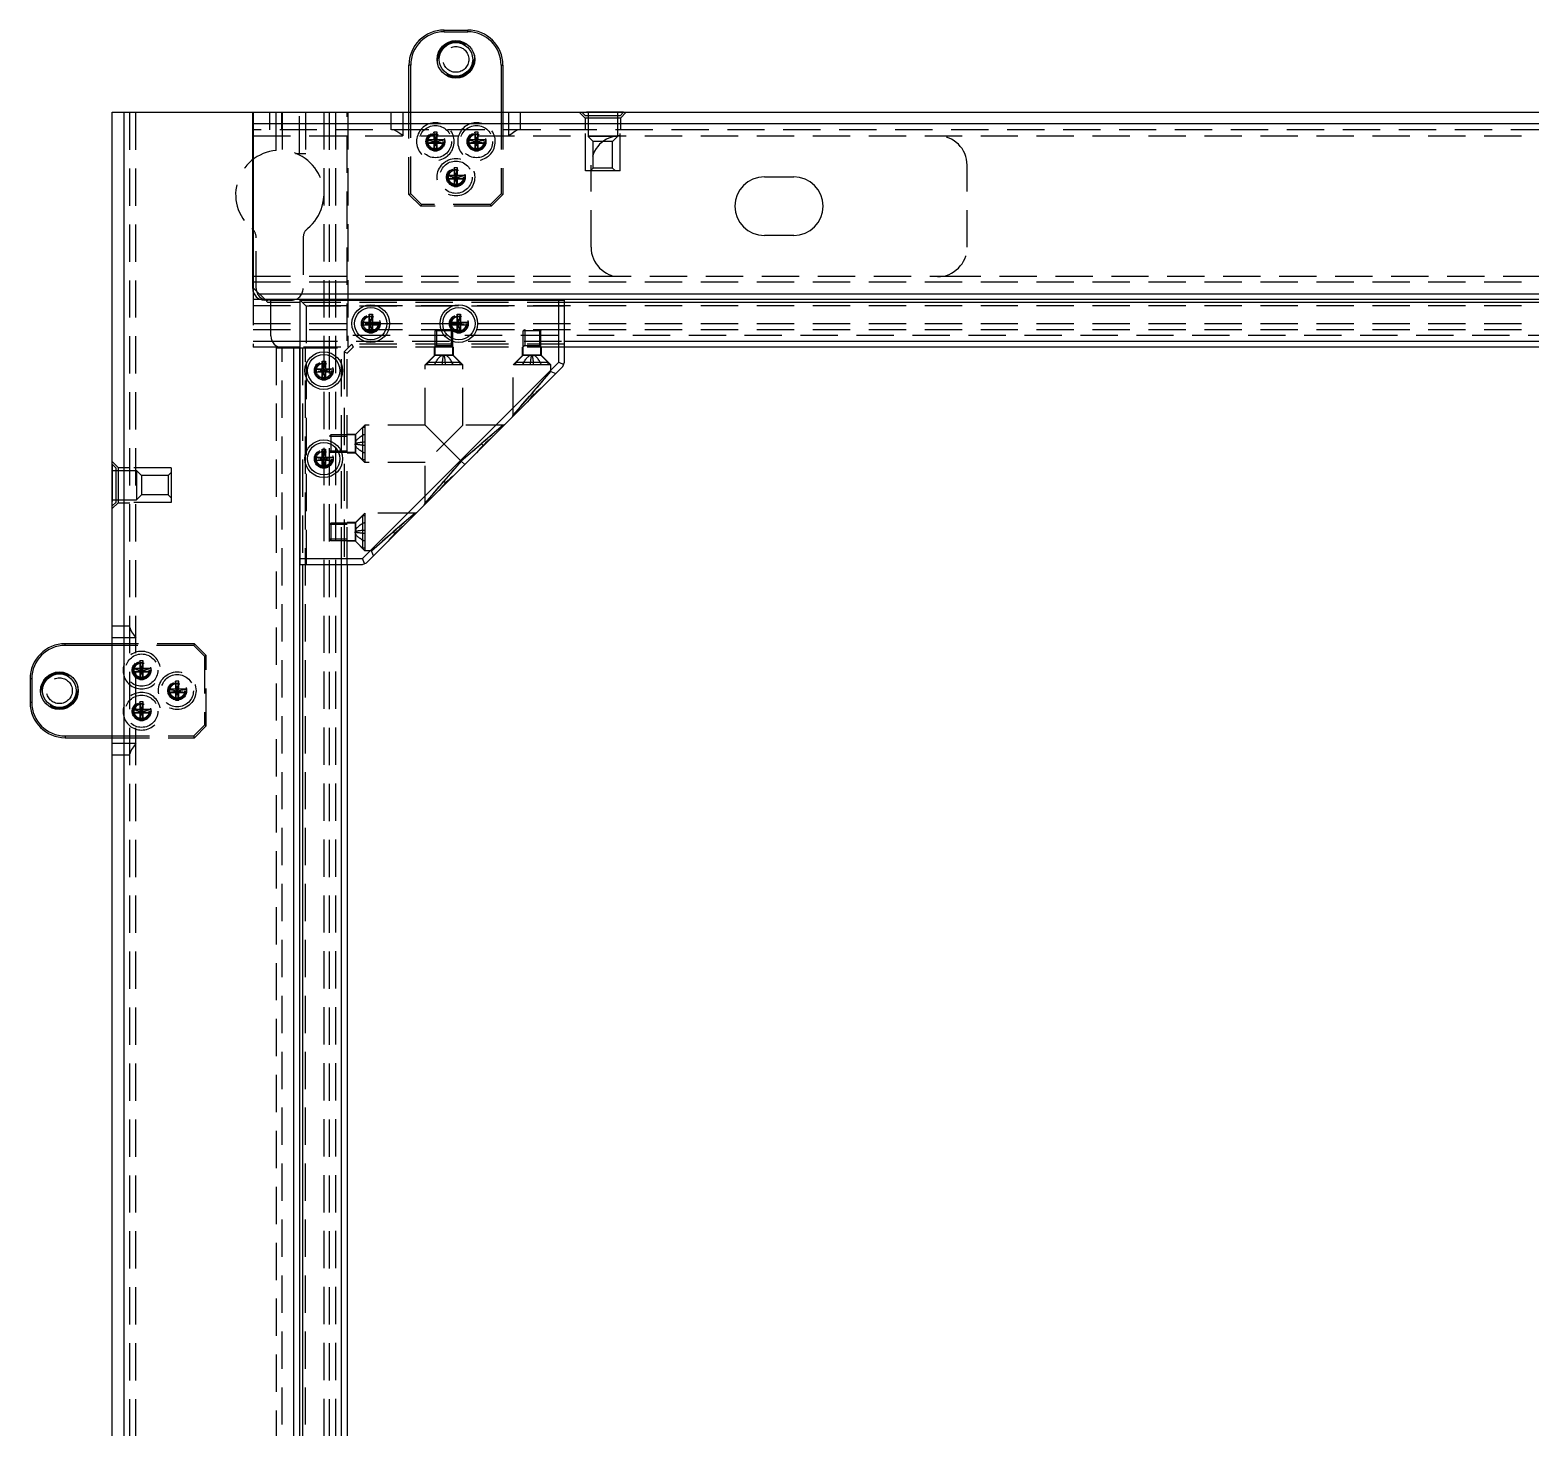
# Model space of a CAD drawing. Header units: millimetres. Extents: x -3132 to 28633, y 682 to 5849.
# Drawn here: x 19623.6 to 19879.1, y 2464.1 to 2702.2 of the extents above; entities that cross this region are included whole.
import ezdxf

# ---------------------------------------------------------------- set-up
doc = ezdxf.new("R2010")
doc.units = ezdxf.units.MM
doc.linetypes.add('HIDDEN', pattern=[9.525, 6.35, -3.175])
doc.layers.add('02___PRT_ALL_AXES', color=7, linetype='Continuous')
doc.layers.add('DEFAULT_2', color=8, linetype='HIDDEN')

msp = doc.modelspace()

# ---------------------------------------------------------------- linework, layer by layer
at = {"color": 7, "linetype": 'Continuous'}
for p, q in [((19694.094, 2701.894), (19694.094, 2702.194)), ((19694.094, 2702.194), (19698.094, 2702.194)), ((19694.094, 2701.894), (19698.094, 2701.894)), ((19698.094, 2701.894), (19698.094, 2702.194)), ((19688.094, 2688.194), (19688.094, 2696.194)), ((19688.394, 2696.194), (19688.094, 2696.194)), ((19688.394, 2688.194), (19688.394, 2696.194)), ((19703.794, 2696.194), (19703.794, 2688.194)), ((19703.794, 2696.194), (19704.094, 2696.194)), ((19704.094, 2696.194), (19704.094, 2688.194)), ((19637.594, 1691.194), (19637.594, 2688.194)), ((19637.594, 2688.194), (19661.494, 2688.194)), ((19639.594, 1691.194), (19639.594, 2688.194)), ((19661.494, 2658.194), (19661.494, 2688.194)), ((19661.594, 2688.194), (19661.594, 2658.294)), ((19661.594, 2688.194), (20110.594, 2688.194)), ((20110.594, 2686.194), (19661.594, 2686.194)), ((19748.594, 2677.194), (19753.594, 2677.194)), ((19753.594, 2667.194), (19748.594, 2667.194)), ((19663.594, 2656.294), (19661.594, 2658.294)), ((19662.594, 2657.294), (20109.594, 2657.294)), ((19664.594, 2656.194), (19663.494, 2656.194)), ((20108.594, 2656.294), (19663.594, 2656.294)), ((19664.594, 2650.094), (19664.594, 2656.194)), ((19669.594, 2655.794), (19664.594, 2655.794)), ((19669.594, 2611.194), (19669.594, 2656.194)), ((19669.594, 2656.194), (19714.594, 2656.194)), ((19713.594, 2645.609), (19713.594, 2656.194)), ((19714.594, 2645.609), (19714.594, 2656.194)), ((20057.594, 2655.794), (19714.594, 2655.794)), ((19679.994, 2651.914), (19679.994, 2652.474)), ((19679.994, 2652.474), (19683.194, 2651.914)), ((19679.994, 2652.474), (19681.314, 2652.474)), ((19679.994, 2651.914), (19683.194, 2652.474)), ((19681.314, 2650.594), (19681.874, 2653.794)), ((19681.314, 2652.474), (19681.314, 2653.794)), ((19681.874, 2650.594), (19681.314, 2653.794)), ((19681.314, 2653.794), (19681.874, 2653.794)), ((19681.314, 2651.914), (19681.874, 2652.474)), ((19681.314, 2652.474), (19681.874, 2651.914)), ((19681.874, 2653.794), (19681.874, 2652.474)), ((19681.874, 2652.474), (19683.194, 2652.474)), ((19683.194, 2652.474), (19683.194, 2651.914)), ((19694.994, 2651.914), (19694.994, 2652.474)), ((19694.994, 2652.474), (19698.194, 2651.914)), ((19694.994, 2652.474), (19696.314, 2652.474)), ((19694.994, 2651.914), (19698.194, 2652.474)), ((19696.314, 2650.594), (19696.874, 2653.794)), ((19696.314, 2652.474), (19696.314, 2653.794)), ((19696.874, 2650.594), (19696.314, 2653.794)), ((19696.314, 2653.794), (19696.874, 2653.794)), ((19696.314, 2651.914), (19696.874, 2652.474)), ((19696.314, 2652.474), (19696.874, 2651.914)), ((19696.874, 2653.794), (19696.874, 2652.474)), ((19696.874, 2652.474), (19698.194, 2652.474)), ((19698.194, 2652.474), (19698.194, 2651.914)), ((19681.314, 2651.914), (19679.994, 2651.914)), ((19681.314, 2650.594), (19681.314, 2651.914)), ((19681.874, 2650.594), (19681.314, 2650.594)), ((19681.874, 2651.914), (19681.874, 2650.594)), ((19683.194, 2651.914), (19681.874, 2651.914)), ((19696.314, 2651.914), (19694.994, 2651.914)), ((19696.314, 2650.594), (19696.314, 2651.914)), ((19696.874, 2650.594), (19696.314, 2650.594)), ((19696.874, 2651.914), (19696.874, 2650.594)), ((19698.194, 2651.914), (19696.874, 2651.914)), ((19664.836, 2649.194), (19669.594, 2649.194)), ((19669.594, 2648.194), (19666.594, 2648.194)), ((19666.594, 2648.094), (19669.594, 2648.094)), ((19668.494, 1731.294), (19668.494, 2648.094)), ((19669.494, 2648.094), (19669.494, 1731.294)), ((19714.594, 2649.194), (20057.594, 2649.194)), ((20057.594, 2648.194), (19714.594, 2648.194)), ((19671.994, 2643.914), (19671.994, 2644.474)), ((19671.994, 2644.474), (19675.194, 2643.914)), ((19671.994, 2644.474), (19673.314, 2644.474)), ((19671.994, 2643.914), (19675.194, 2644.474)), ((19673.314, 2642.594), (19673.874, 2645.794)), ((19673.314, 2644.474), (19673.314, 2645.794)), ((19673.874, 2642.594), (19673.314, 2645.794)), ((19673.314, 2645.794), (19673.874, 2645.794)), ((19673.314, 2643.914), (19673.874, 2644.474)), ((19673.314, 2644.474), (19673.874, 2643.914)), ((19673.874, 2645.794), (19673.874, 2644.474)), ((19673.874, 2644.474), (19675.194, 2644.474)), ((19675.194, 2644.474), (19675.194, 2643.914)), ((19713.594, 2645.609), (19680.18, 2612.194)), ((19714.301, 2644.901), (19680.887, 2611.487)), ((19713.594, 2645.609), (19714.447, 2645.255)), ((19714.301, 2644.901), (19714.594, 2645.609)), ((19673.314, 2643.914), (19671.994, 2643.914)), ((19673.314, 2642.594), (19673.314, 2643.914)), ((19673.874, 2642.594), (19673.314, 2642.594)), ((19673.874, 2643.914), (19673.874, 2642.594)), ((19675.194, 2643.914), (19673.874, 2643.914)), ((19671.994, 2628.914), (19671.994, 2629.474)), ((19671.994, 2629.474), (19675.194, 2628.914)), ((19671.994, 2629.474), (19673.314, 2629.474)), ((19671.994, 2628.914), (19675.194, 2629.474)), ((19673.314, 2627.594), (19673.874, 2630.794)), ((19673.314, 2629.474), (19673.314, 2630.794)), ((19673.874, 2627.594), (19673.314, 2630.794)), ((19673.314, 2630.794), (19673.874, 2630.794)), ((19673.314, 2628.914), (19673.874, 2629.474)), ((19673.314, 2629.474), (19673.874, 2628.914)), ((19673.874, 2630.794), (19673.874, 2629.474)), ((19673.874, 2629.474), (19675.194, 2629.474)), ((19675.194, 2629.474), (19675.194, 2628.914)), ((19673.314, 2628.914), (19671.994, 2628.914)), ((19673.314, 2627.594), (19673.314, 2628.914)), ((19673.874, 2627.594), (19673.314, 2627.594)), ((19673.874, 2628.914), (19673.874, 2627.594)), ((19675.194, 2628.914), (19673.874, 2628.914)), ((19669.594, 2612.194), (19680.18, 2612.194)), ((19680.533, 2611.341), (19680.18, 2612.194)), ((19680.18, 2611.194), (19680.887, 2611.487)), ((19669.594, 2611.194), (19680.18, 2611.194)), ((19669.994, 2611.194), (19669.994, 1768.194)), ((19676.594, 1768.194), (19676.594, 2611.194)), ((19677.594, 2611.194), (19677.594, 1768.194)), ((19629.594, 2597.394), (19629.594, 2597.694)), ((19637.594, 2597.694), (19629.594, 2597.694)), ((19637.594, 2597.394), (19629.594, 2597.394)), ((19623.594, 2591.694), (19623.594, 2587.694)), ((19623.894, 2591.694), (19623.594, 2591.694)), ((19623.894, 2591.694), (19623.894, 2587.694)), ((19623.894, 2587.694), (19623.594, 2587.694)), ((19629.594, 2581.994), (19629.594, 2581.694)), ((19629.594, 2581.994), (19637.594, 2581.994)), ((19629.594, 2581.694), (19637.594, 2581.694))]:
    msp.add_line(p, q, dxfattribs=at)
for centre, radius in [((19696.094, 2697.194), 3.2), ((19696.094, 2697.194), 2.85), ((19681.594, 2652.194), 3.2), ((19681.594, 2652.194), 2.75), ((19696.594, 2652.194), 3.2), ((19696.594, 2652.194), 2.75), ((19673.594, 2644.194), 3.2), ((19673.594, 2644.194), 2.75), ((19673.594, 2629.194), 3.2), ((19673.594, 2629.194), 2.75), ((19628.594, 2589.694), 3.2), ((19628.594, 2589.694), 2.85)]:
    msp.add_circle(centre, radius, dxfattribs=at)
for centre, radius, start, end in [((19694.094, 2696.194), 6, 90, 180), ((19694.094, 2696.194), 5.7, 90, 180), ((19698.094, 2696.194), 6, 0, 90), ((19698.094, 2696.194), 5.7, 0, 90), ((19748.594, 2672.194), 5, 90, 270), ((19753.594, 2672.194), 5, 270, 90), ((19663.494, 2658.194), 2, 180, 270), ((19666.594, 2650.094), 2, 180, 270), ((19629.594, 2591.694), 6, 90, 180), ((19629.594, 2591.694), 5.7, 90, 180), ((19629.594, 2587.694), 6, 180, 270), ((19629.594, 2587.694), 5.7, 180, 270)]:
    msp.add_arc(centre, radius, start, end, dxfattribs=at)
at = {"layer": '02___PRT_ALL_AXES', "color": 8, "linetype": 'HIDDEN'}
for p, q in [((19718.144, 2687.594), (19717.544, 2688.194)), ((19724.644, 2688.194), (19717.544, 2688.194)), ((19724.044, 2687.594), (19724.644, 2688.194)), ((19718.144, 2678.194), (19718.144, 2687.594)), ((19724.044, 2687.594), (19718.144, 2687.594)), ((19724.044, 2678.194), (19724.044, 2687.594)), ((19724.044, 2678.194), (19718.144, 2678.194)), ((19637.594, 2628.244), (19637.594, 2621.144)), ((19638.194, 2627.644), (19637.594, 2628.244)), ((19638.194, 2627.644), (19638.194, 2621.744)), ((19647.594, 2627.644), (19638.194, 2627.644)), ((19647.594, 2627.644), (19647.594, 2621.744)), ((19638.194, 2621.744), (19637.594, 2621.144)), ((19647.594, 2621.744), (19638.194, 2621.744))]:
    msp.add_line(p, q, dxfattribs=at)
at = {"layer": 'DEFAULT_2', "color": 8, "linetype": 'HIDDEN'}
for p, q in [((19640.594, 1691.194), (19640.594, 2688.194)), ((19641.594, 1691.194), (19641.594, 2688.194)), ((19661.494, 2688.194), (19661.594, 2688.194)), ((19664.394, 2685.194), (19664.394, 2688.194)), ((19665.494, 2681.67), (19665.494, 2688.194)), ((19666.394, 2688.194), (19666.394, 2685.194)), ((19666.494, 2688.194), (19666.494, 2681.684)), ((19669.494, 2681.194), (19669.494, 2688.194)), ((19670.494, 2688.194), (19670.494, 2681.194)), ((19673.594, 2688.194), (19673.594, 1691.194)), ((19674.594, 1691.194), (19674.594, 2688.194)), ((19675.594, 2688.194), (19675.594, 1691.194)), ((19677.594, 2611.194), (19677.594, 2688.194)), ((19677.694, 2688.194), (19677.694, 2648.194)), ((19685.094, 2685.194), (19685.094, 2688.194)), ((19687.094, 2684.194), (19687.094, 2688.194)), ((19688.094, 2674.194), (19688.094, 2688.194)), ((19688.394, 2674.319), (19688.394, 2688.194)), ((19703.794, 2688.194), (19703.794, 2674.319)), ((19704.094, 2688.194), (19704.094, 2674.194)), ((19705.094, 2684.194), (19705.094, 2688.194)), ((19707.094, 2685.194), (19707.094, 2688.194)), ((19717.094, 2688.194), (19718.094, 2687.194)), ((19718.594, 2688.194), (19718.594, 2684.044)), ((19723.594, 2688.194), (19723.594, 2684.044)), ((19725.094, 2688.194), (19724.094, 2687.194)), ((19718.094, 2687.194), (19718.094, 2685.194)), ((19724.094, 2687.194), (19718.094, 2687.194)), ((19724.094, 2687.194), (19724.094, 2685.194)), ((20110.594, 2685.194), (19661.594, 2685.194)), ((19661.594, 2684.194), (20110.594, 2684.194)), ((19690.994, 2683.474), (19690.994, 2682.914)), ((19690.994, 2683.474), (19694.194, 2682.914)), ((19692.314, 2683.474), (19690.994, 2683.474)), ((19690.994, 2682.914), (19694.194, 2683.474)), ((19690.994, 2682.914), (19692.314, 2682.914)), ((19692.314, 2681.594), (19692.874, 2684.794)), ((19692.314, 2684.794), (19692.314, 2683.474)), ((19692.874, 2681.594), (19692.314, 2684.794)), ((19692.874, 2684.794), (19692.314, 2684.794)), ((19692.314, 2682.914), (19692.874, 2683.474)), ((19692.314, 2683.474), (19692.874, 2682.914)), ((19692.314, 2682.914), (19692.314, 2681.594)), ((19692.874, 2683.474), (19692.874, 2684.794)), ((19694.194, 2683.474), (19692.874, 2683.474)), ((19692.874, 2681.594), (19692.874, 2682.914)), ((19692.874, 2682.914), (19694.194, 2682.914)), ((19694.194, 2682.914), (19694.194, 2683.474)), ((19697.994, 2683.474), (19697.994, 2682.914)), ((19697.994, 2683.474), (19701.194, 2682.914)), ((19699.314, 2683.474), (19697.994, 2683.474)), ((19697.994, 2682.914), (19701.194, 2683.474)), ((19697.994, 2682.914), (19699.314, 2682.914)), ((19699.314, 2681.594), (19699.874, 2684.794)), ((19699.314, 2684.794), (19699.314, 2683.474)), ((19699.874, 2681.594), (19699.314, 2684.794)), ((19699.874, 2684.794), (19699.314, 2684.794)), ((19699.314, 2682.914), (19699.874, 2683.474)), ((19699.314, 2683.474), (19699.874, 2682.914)), ((19699.314, 2682.914), (19699.314, 2681.594)), ((19699.874, 2683.474), (19699.874, 2684.794)), ((19701.194, 2683.474), (19699.874, 2683.474)), ((19699.874, 2681.594), (19699.874, 2682.914)), ((19699.874, 2682.914), (19701.194, 2682.914)), ((19701.194, 2682.914), (19701.194, 2683.474)), ((19719.444, 2683.194), (19718.594, 2684.044)), ((19723.594, 2684.044), (19718.594, 2684.044)), ((19719.444, 2678.694), (19719.444, 2683.194)), ((19722.744, 2683.194), (19719.444, 2683.194)), ((19722.744, 2683.194), (19723.594, 2684.044)), ((19722.744, 2678.694), (19722.744, 2683.194)), ((19668.786, 2681.194), (19670.532, 2681.194)), ((19692.314, 2681.594), (19692.874, 2681.594)), ((19699.314, 2681.594), (19699.874, 2681.594)), ((19695.814, 2675.532), (19696.374, 2678.732)), ((19695.814, 2678.732), (19695.814, 2677.412)), ((19696.374, 2675.532), (19695.814, 2678.732)), ((19696.374, 2678.732), (19695.814, 2678.732)), ((19696.374, 2677.412), (19696.374, 2678.732)), ((19718.944, 2678.194), (19719.444, 2678.694)), ((19723.244, 2678.194), (19718.944, 2678.194)), ((19719.094, 2665.194), (19719.094, 2679.194)), ((19722.744, 2678.694), (19719.444, 2678.694)), ((19723.244, 2678.194), (19722.744, 2678.694)), ((19783.094, 2665.194), (19783.094, 2679.194)), ((19694.494, 2677.412), (19694.494, 2676.852)), ((19694.494, 2677.412), (19697.694, 2676.852)), ((19695.814, 2677.412), (19694.494, 2677.412)), ((19694.494, 2676.852), (19697.694, 2677.412)), ((19694.494, 2676.852), (19695.814, 2676.852)), ((19695.814, 2676.852), (19696.374, 2677.412)), ((19695.814, 2677.412), (19696.374, 2676.852)), ((19695.814, 2676.852), (19695.814, 2675.532)), ((19695.814, 2675.532), (19696.374, 2675.532)), ((19697.694, 2677.412), (19696.374, 2677.412)), ((19696.374, 2675.532), (19696.374, 2676.852)), ((19696.374, 2676.852), (19697.694, 2676.852)), ((19697.694, 2676.852), (19697.694, 2677.412)), ((19688.094, 2674.194), (19688.394, 2674.319)), ((19690.094, 2672.194), (19688.094, 2674.194)), ((19690.218, 2672.494), (19688.394, 2674.319)), ((19703.794, 2674.319), (19701.97, 2672.494)), ((19704.094, 2674.194), (19702.094, 2672.194)), ((19704.094, 2674.194), (19703.794, 2674.319)), ((19690.094, 2672.194), (19690.218, 2672.494)), ((19702.094, 2672.194), (19690.094, 2672.194)), ((19701.97, 2672.494), (19690.218, 2672.494)), ((19702.094, 2672.194), (19701.97, 2672.494)), ((19662.094, 2658.194), (19662.094, 2666.829)), ((19670.094, 2666.829), (19670.094, 2658.194)), ((19661.594, 2660.294), (19723.099, 2660.294)), ((19719.094, 2660.194), (19719.094, 2660.294)), ((19783.094, 2660.194), (19719.094, 2660.194)), ((19779.089, 2660.294), (19993.099, 2660.294)), ((19783.094, 2660.294), (19783.094, 2660.194)), ((19661.594, 2659.294), (20110.594, 2659.294)), ((19661.594, 2658.294), (19661.594, 2648.194)), ((19663.594, 2656.294), (19661.594, 2656.294)), ((19661.594, 2655.294), (20110.594, 2655.294)), ((19664.094, 2655.794), (19663.594, 2656.294)), ((19664.594, 2655.794), (19664.094, 2655.794)), ((19664.594, 2656.194), (19668.094, 2656.194)), ((19670.594, 2655.194), (19669.594, 2656.194)), ((19714.594, 2655.794), (19669.594, 2655.794)), ((19670.594, 2655.194), (19670.594, 2611.194)), ((19714.594, 2655.194), (19670.594, 2655.194)), ((19661.594, 2652.194), (20110.594, 2652.194)), ((19661.594, 2651.194), (20110.594, 2651.194)), ((20094.494, 2650.194), (19677.694, 2650.194)), ((19692.754, 2651.194), (19692.554, 2650.994)), ((19692.554, 2646.844), (19692.554, 2650.994)), ((19695.554, 2650.994), (19692.554, 2650.994)), ((19692.804, 2651.194), (19692.804, 2648.494)), ((19695.304, 2651.194), (19695.304, 2648.494)), ((19695.354, 2651.194), (19695.554, 2650.994)), ((19695.554, 2646.844), (19695.554, 2650.994)), ((19707.754, 2651.194), (19707.554, 2650.994)), ((19707.554, 2646.844), (19707.554, 2650.994)), ((19710.554, 2650.994), (19707.554, 2650.994)), ((19707.804, 2651.194), (19707.804, 2648.494)), ((19710.304, 2651.194), (19710.304, 2648.494)), ((19710.354, 2651.194), (19710.554, 2650.994)), ((19710.554, 2646.844), (19710.554, 2650.994)), ((19661.594, 2649.194), (19664.836, 2649.194)), ((19666.594, 2648.194), (19661.594, 2648.194)), ((19665.455, 2648.094), (19666.594, 2648.094)), ((19665.494, 2648.094), (19665.494, 1731.294)), ((19666.494, 1731.294), (19666.494, 2648.094)), ((19669.594, 2649.194), (19714.594, 2649.194)), ((19714.594, 2648.194), (19669.594, 2648.194)), ((19669.594, 2648.094), (19677.594, 2648.094)), ((19669.994, 2648.094), (19669.994, 2611.194)), ((19670.494, 1731.294), (19670.494, 2648.094)), ((19676.594, 2611.194), (19676.594, 2648.094)), ((19677.094, 2647.401), (19678.387, 2648.694)), ((19677.094, 2647.401), (19677.094, 2611.194)), ((19677.094, 2647.401), (19677.594, 2647.194)), ((19677.594, 2647.194), (19678.594, 2648.194)), ((19678.387, 2648.694), (19678.594, 2648.194)), ((19714.594, 2648.694), (19678.387, 2648.694)), ((19692.454, 2646.794), (19692.454, 2648.194)), ((19692.804, 2648.494), (19692.504, 2648.194)), ((19692.804, 2648.494), (19695.304, 2648.494)), ((19695.304, 2648.494), (19695.604, 2648.194)), ((19695.654, 2646.794), (19695.654, 2648.194)), ((19707.454, 2646.794), (19707.454, 2648.194)), ((19707.804, 2648.494), (19707.504, 2648.194)), ((19707.804, 2648.494), (19710.304, 2648.494)), ((19710.304, 2648.494), (19710.604, 2648.194)), ((19710.654, 2646.794), (19710.654, 2648.194)), ((19692.454, 2646.794), (19690.854, 2645.194)), ((19690.854, 2634.934), (19690.854, 2645.194)), ((19697.254, 2645.194), (19690.854, 2645.194)), ((19691.304, 2645.594), (19692.554, 2646.844)), ((19691.304, 2645.194), (19691.304, 2645.594)), ((19696.804, 2645.594), (19691.304, 2645.594)), ((19695.654, 2646.794), (19692.454, 2646.794)), ((19695.554, 2646.844), (19692.554, 2646.844)), ((19693.774, 2645.194), (19693.789, 2645.371)), ((19693.789, 2645.365), (19693.805, 2645.538)), ((19693.804, 2645.527), (19693.82, 2645.696)), ((19693.819, 2645.679), (19693.836, 2645.846)), ((19693.834, 2645.823), (19693.852, 2645.986)), ((19693.848, 2645.953), (19693.868, 2646.118)), ((19693.862, 2646.067), (19693.874, 2646.167)), ((19693.868, 2646.118), (19693.886, 2646.254)), ((19693.884, 2646.24), (19693.901, 2646.353)), ((19693.898, 2646.331), (19693.908, 2646.399)), ((19694.24, 2646.118), (19694.221, 2646.254)), ((19694.246, 2646.067), (19694.233, 2646.167)), ((19694.26, 2645.953), (19694.24, 2646.118)), ((19694.274, 2645.823), (19694.256, 2645.986)), ((19694.289, 2645.679), (19694.272, 2645.846)), ((19694.304, 2645.527), (19694.287, 2645.696)), ((19694.334, 2645.194), (19694.319, 2645.371)), ((19696.804, 2645.594), (19695.554, 2646.844)), ((19695.654, 2646.794), (19697.254, 2645.194)), ((19696.804, 2645.194), (19696.804, 2645.594)), ((19697.254, 2634.934), (19697.254, 2645.194)), ((19707.454, 2646.794), (19705.854, 2645.194)), ((19705.854, 2636.661), (19705.854, 2645.194)), ((19712.254, 2645.194), (19705.854, 2645.194)), ((19706.304, 2645.594), (19707.554, 2646.844)), ((19706.304, 2645.194), (19706.304, 2645.594)), ((19711.804, 2645.594), (19706.304, 2645.594)), ((19710.654, 2646.794), (19707.454, 2646.794)), ((19710.554, 2646.844), (19707.554, 2646.844)), ((19708.774, 2645.194), (19708.789, 2645.371)), ((19708.789, 2645.365), (19708.805, 2645.538)), ((19708.804, 2645.527), (19708.82, 2645.696)), ((19708.819, 2645.679), (19708.836, 2645.846)), ((19708.834, 2645.823), (19708.852, 2645.986)), ((19708.848, 2645.953), (19708.868, 2646.118)), ((19708.862, 2646.067), (19708.874, 2646.167)), ((19708.868, 2646.118), (19708.886, 2646.254)), ((19708.884, 2646.24), (19708.901, 2646.353)), ((19708.898, 2646.331), (19708.908, 2646.399)), ((19709.21, 2646.331), (19709.199, 2646.399)), ((19709.26, 2645.953), (19709.24, 2646.118)), ((19709.274, 2645.823), (19709.256, 2645.986)), ((19709.289, 2645.679), (19709.272, 2645.846)), ((19709.304, 2645.527), (19709.287, 2645.696)), ((19709.334, 2645.194), (19709.319, 2645.371)), ((19711.804, 2645.594), (19710.554, 2646.844)), ((19710.654, 2646.794), (19712.254, 2645.194)), ((19711.804, 2645.194), (19711.804, 2645.594)), ((19712.254, 2644.061), (19712.254, 2645.194)), ((19709.054, 2640.361), (19712.254, 2644.061)), ((19711.846, 2643.59), (19711.682, 2643.4)), ((19712.254, 2644.061), (19713.107, 2643.708)), ((19709.054, 2640.361), (19705.854, 2636.661)), ((19709.054, 2640.361), (19709.407, 2640.008)), ((19680.194, 2634.484), (19678.944, 2633.234)), ((19678.994, 2633.334), (19680.594, 2634.934)), ((19680.194, 2634.484), (19680.194, 2628.984)), ((19680.594, 2634.484), (19680.194, 2634.484)), ((19680.594, 2634.934), (19680.594, 2628.534)), ((19690.854, 2634.934), (19680.594, 2634.934)), ((19697.254, 2634.934), (19690.854, 2628.534)), ((19694.054, 2631.734), (19690.854, 2634.934)), ((19704.127, 2634.934), (19697.254, 2634.934)), ((19704.127, 2634.934), (19700.412, 2631.722)), ((19704.127, 2634.934), (19704.48, 2635.081)), ((19705.707, 2636.308), (19705.854, 2636.661)), ((19674.594, 2633.034), (19674.794, 2633.234)), ((19677.594, 2632.984), (19674.594, 2632.984)), ((19674.794, 2633.234), (19674.794, 2630.234)), ((19678.944, 2633.234), (19674.794, 2633.234)), ((19678.994, 2633.334), (19677.594, 2633.334)), ((19678.944, 2633.234), (19678.944, 2630.234)), ((19678.994, 2633.334), (19678.994, 2630.134)), ((19679.457, 2631.89), (19679.389, 2631.88)), ((19679.835, 2631.94), (19679.671, 2631.92)), ((19679.966, 2631.955), (19679.802, 2631.936)), ((19680.109, 2631.97), (19679.942, 2631.952)), ((19680.261, 2631.984), (19680.092, 2631.968)), ((19680.594, 2632.014), (19680.418, 2631.999)), ((19694.054, 2631.734), (19697.009, 2628.779)), ((19700.427, 2631.734), (19697.009, 2628.779)), ((19699.554, 2630.98), (19700.412, 2631.722)), ((19700.427, 2631.734), (19700.78, 2631.381)), ((19701.858, 2632.973), (19702.273, 2633.331)), ((19677.594, 2630.484), (19674.594, 2630.484)), ((19674.594, 2630.434), (19674.794, 2630.234)), ((19678.944, 2630.234), (19674.794, 2630.234)), ((19678.994, 2630.134), (19677.594, 2630.134)), ((19680.194, 2628.984), (19678.944, 2630.234)), ((19678.994, 2630.134), (19680.594, 2628.534)), ((19679.457, 2631.578), (19679.389, 2631.589)), ((19679.548, 2631.565), (19679.435, 2631.582)), ((19679.671, 2631.549), (19679.534, 2631.567)), ((19679.721, 2631.542), (19679.622, 2631.555)), ((19679.835, 2631.529), (19679.671, 2631.549)), ((19679.966, 2631.514), (19679.802, 2631.532)), ((19680.109, 2631.499), (19679.942, 2631.516)), ((19680.261, 2631.484), (19680.092, 2631.501)), ((19680.423, 2631.469), (19680.25, 2631.485)), ((19680.594, 2631.454), (19680.418, 2631.47)), ((19698.434, 2630.011), (19699.041, 2630.536)), ((19699.041, 2630.536), (19699.375, 2630.825)), ((19637.594, 2628.694), (19638.594, 2627.694)), ((19637.594, 2627.194), (19641.744, 2627.194)), ((19638.594, 2627.694), (19638.594, 2621.694)), ((19638.594, 2627.694), (19640.594, 2627.694)), ((19641.744, 2627.194), (19641.744, 2622.194)), ((19642.594, 2626.344), (19641.744, 2627.194)), ((19647.594, 2626.844), (19647.094, 2626.344)), ((19647.594, 2626.844), (19647.594, 2622.544)), ((19680.594, 2628.984), (19680.194, 2628.984)), ((19690.854, 2628.534), (19680.594, 2628.534)), ((19690.854, 2621.661), (19690.854, 2628.534)), ((19697.009, 2628.779), (19694.054, 2625.361)), ((19695.319, 2626.824), (19695.683, 2627.245)), ((19697.594, 2628.194), (19697.009, 2628.779)), ((19697.594, 2628.194), (19697.009, 2628.779)), ((19642.594, 2626.344), (19642.594, 2623.044)), ((19647.094, 2626.344), (19642.594, 2626.344)), ((19647.094, 2626.344), (19647.094, 2623.044)), ((19694.054, 2625.361), (19690.854, 2621.661)), ((19694.054, 2625.361), (19694.407, 2625.008)), ((19637.594, 2622.194), (19641.744, 2622.194)), ((19637.594, 2620.694), (19638.594, 2621.694)), ((19638.594, 2621.694), (19640.594, 2621.694)), ((19642.594, 2623.044), (19641.744, 2622.194)), ((19647.094, 2623.044), (19642.594, 2623.044)), ((19647.594, 2622.544), (19647.094, 2623.044)), ((19690.707, 2621.308), (19690.854, 2621.661)), ((19680.194, 2619.484), (19678.944, 2618.234)), ((19678.994, 2618.334), (19680.594, 2619.934)), ((19680.194, 2619.484), (19680.194, 2613.984)), ((19680.594, 2619.484), (19680.194, 2619.484)), ((19680.594, 2619.934), (19680.594, 2613.534)), ((19689.127, 2619.934), (19680.594, 2619.934)), ((19689.127, 2619.934), (19685.427, 2616.734)), ((19689.127, 2619.934), (19689.48, 2620.081)), ((19674.594, 2618.034), (19674.794, 2618.234)), ((19677.594, 2617.984), (19674.594, 2617.984)), ((19674.794, 2618.234), (19674.794, 2615.234)), ((19678.944, 2618.234), (19674.794, 2618.234)), ((19678.994, 2618.334), (19677.594, 2618.334)), ((19678.944, 2618.234), (19678.944, 2615.234)), ((19678.994, 2618.334), (19678.994, 2615.134)), ((19679.457, 2616.89), (19679.389, 2616.88)), ((19679.457, 2616.578), (19679.389, 2616.589)), ((19679.548, 2616.565), (19679.435, 2616.582)), ((19679.671, 2616.92), (19679.534, 2616.902)), ((19679.671, 2616.549), (19679.534, 2616.567)), ((19679.721, 2616.926), (19679.622, 2616.914)), ((19679.721, 2616.542), (19679.622, 2616.555)), ((19679.835, 2616.94), (19679.671, 2616.92)), ((19679.835, 2616.529), (19679.671, 2616.549)), ((19679.966, 2616.955), (19679.802, 2616.936)), ((19679.966, 2616.514), (19679.802, 2616.532)), ((19680.109, 2616.97), (19679.942, 2616.952)), ((19680.109, 2616.499), (19679.942, 2616.516)), ((19680.261, 2616.984), (19680.092, 2616.968)), ((19680.261, 2616.484), (19680.092, 2616.501)), ((19680.423, 2616.469), (19680.25, 2616.485)), ((19680.594, 2617.014), (19680.418, 2616.999)), ((19680.594, 2616.454), (19680.418, 2616.47)), ((19681.727, 2613.534), (19685.427, 2616.734)), ((19685.427, 2616.734), (19685.78, 2616.381)), ((19677.594, 2615.484), (19674.594, 2615.484)), ((19674.594, 2615.434), (19674.794, 2615.234)), ((19678.944, 2615.234), (19674.794, 2615.234)), ((19678.994, 2615.134), (19677.594, 2615.134)), ((19680.194, 2613.984), (19678.944, 2615.234)), ((19678.994, 2615.134), (19680.594, 2613.534)), ((19680.594, 2613.984), (19680.194, 2613.984)), ((19683.585, 2615.141), (19682.045, 2613.81)), ((19681.727, 2613.534), (19680.594, 2613.534)), ((19682.08, 2612.681), (19681.727, 2613.534)), ((19640.594, 2600.694), (19637.594, 2600.694)), ((19641.594, 2598.694), (19637.594, 2598.694)), ((19651.594, 2597.694), (19637.594, 2597.694)), ((19651.47, 2597.394), (19637.594, 2597.394)), ((19651.594, 2597.694), (19651.47, 2597.394)), ((19653.294, 2595.57), (19651.47, 2597.394)), ((19653.594, 2595.694), (19651.594, 2597.694)), ((19640.994, 2593.474), (19640.994, 2592.914)), ((19640.994, 2593.474), (19644.194, 2592.914)), ((19642.314, 2593.474), (19640.994, 2593.474)), ((19640.994, 2592.914), (19644.194, 2593.474)), ((19642.314, 2591.594), (19642.874, 2594.794)), ((19642.314, 2594.794), (19642.314, 2593.474)), ((19642.874, 2591.594), (19642.314, 2594.794)), ((19642.874, 2594.794), (19642.314, 2594.794)), ((19642.314, 2592.914), (19642.874, 2593.474)), ((19642.314, 2593.474), (19642.874, 2592.914)), ((19642.874, 2593.474), (19642.874, 2594.794)), ((19644.194, 2593.474), (19642.874, 2593.474)), ((19644.194, 2592.914), (19644.194, 2593.474)), ((19653.594, 2595.694), (19653.294, 2595.57)), ((19653.294, 2595.57), (19653.294, 2583.819)), ((19653.594, 2583.694), (19653.594, 2595.694)), ((19640.994, 2592.914), (19642.314, 2592.914)), ((19642.314, 2592.914), (19642.314, 2591.594)), ((19642.314, 2591.594), (19642.874, 2591.594)), ((19642.874, 2591.594), (19642.874, 2592.914)), ((19642.874, 2592.914), (19644.194, 2592.914)), ((19648.376, 2588.094), (19648.936, 2591.294)), ((19648.376, 2591.294), (19648.376, 2589.974)), ((19648.936, 2588.094), (19648.376, 2591.294)), ((19648.936, 2591.294), (19648.376, 2591.294)), ((19648.936, 2589.974), (19648.936, 2591.294)), ((19647.056, 2589.974), (19647.056, 2589.414)), ((19647.056, 2589.974), (19650.256, 2589.414)), ((19648.376, 2589.974), (19647.056, 2589.974)), ((19647.056, 2589.414), (19650.256, 2589.974)), ((19647.056, 2589.414), (19648.376, 2589.414)), ((19648.376, 2589.414), (19648.936, 2589.974)), ((19648.376, 2589.974), (19648.936, 2589.414)), ((19648.376, 2589.414), (19648.376, 2588.094)), ((19650.256, 2589.974), (19648.936, 2589.974)), ((19648.936, 2588.094), (19648.936, 2589.414)), ((19648.936, 2589.414), (19650.256, 2589.414)), ((19650.256, 2589.414), (19650.256, 2589.974)), ((19640.994, 2586.474), (19640.994, 2585.914)), ((19640.994, 2586.474), (19644.194, 2585.914)), ((19642.314, 2586.474), (19640.994, 2586.474)), ((19640.994, 2585.914), (19644.194, 2586.474)), ((19640.994, 2585.914), (19642.314, 2585.914)), ((19642.314, 2584.594), (19642.874, 2587.794)), ((19642.314, 2587.794), (19642.314, 2586.474)), ((19642.874, 2584.594), (19642.314, 2587.794)), ((19642.874, 2587.794), (19642.314, 2587.794)), ((19642.314, 2585.914), (19642.874, 2586.474)), ((19642.314, 2586.474), (19642.874, 2585.914)), ((19642.314, 2585.914), (19642.314, 2584.594)), ((19642.874, 2586.474), (19642.874, 2587.794)), ((19644.194, 2586.474), (19642.874, 2586.474)), ((19642.874, 2584.594), (19642.874, 2585.914)), ((19642.874, 2585.914), (19644.194, 2585.914)), ((19644.194, 2585.914), (19644.194, 2586.474)), ((19648.376, 2588.094), (19648.936, 2588.094)), ((19642.314, 2584.594), (19642.874, 2584.594)), ((19653.294, 2583.819), (19651.47, 2581.994)), ((19651.594, 2581.694), (19653.594, 2583.694)), ((19653.594, 2583.694), (19653.294, 2583.819)), ((19637.594, 2581.994), (19651.47, 2581.994)), ((19637.594, 2581.694), (19651.594, 2581.694)), ((19641.594, 2580.694), (19637.594, 2580.694)), ((19651.594, 2581.694), (19651.47, 2581.994)), ((19640.594, 2578.694), (19637.594, 2578.694))]:
    msp.add_line(p, q, dxfattribs=at)
for points in [[(19693.707, 2686.194), (19692.988, 2686.363), (19692.2, 2686.363), (19691.48, 2686.194)], [(19700.707, 2686.194), (19699.988, 2686.363), (19699.2, 2686.363), (19698.48, 2686.194)], [(19687.094, 2684.194), (19686.537, 2684.584), (19686.052, 2684.901), (19685.655, 2685.116), (19685.362, 2685.194)], [(19706.826, 2685.194), (19706.533, 2685.116), (19706.136, 2684.901), (19705.65, 2684.584), (19705.094, 2684.194)], [(19692.454, 2645.194), (19692.542, 2645.371), (19692.63, 2645.538), (19692.719, 2645.696), (19692.809, 2645.846), (19692.9, 2645.986), (19692.992, 2646.118), (19693.085, 2646.24), (19693.181, 2646.353), (19693.28, 2646.458), (19693.38, 2646.551), (19693.478, 2646.63), (19693.572, 2646.694), (19693.66, 2646.744), (19693.744, 2646.782), (19693.825, 2646.81), (19693.902, 2646.83), (19693.979, 2646.841), (19694.054, 2646.844)], [(19693.901, 2646.353), (19693.919, 2646.459), (19693.928, 2646.512), (19693.938, 2646.56), (19693.947, 2646.602), (19693.955, 2646.639), (19693.963, 2646.672), (19693.971, 2646.701), (19693.979, 2646.727), (19693.987, 2646.75), (19693.995, 2646.771), (19694.002, 2646.788), (19694.01, 2646.804), (19694.018, 2646.816), (19694.025, 2646.827), (19694.033, 2646.835), (19694.04, 2646.84), (19694.047, 2646.843), (19694.054, 2646.844)], [(19693.918, 2646.458), (19693.936, 2646.551), (19693.953, 2646.63), (19693.97, 2646.694), (19693.985, 2646.744), (19694, 2646.782), (19694.014, 2646.81), (19694.027, 2646.83), (19694.041, 2646.841), (19694.054, 2646.844)], [(19694.21, 2646.331), (19694.199, 2646.399), (19694.189, 2646.459), (19694.179, 2646.512), (19694.17, 2646.56), (19694.161, 2646.602), (19694.153, 2646.639), (19694.144, 2646.672), (19694.136, 2646.701), (19694.128, 2646.727), (19694.121, 2646.75), (19694.113, 2646.771), (19694.105, 2646.788), (19694.098, 2646.804), (19694.09, 2646.816), (19694.083, 2646.827), (19694.075, 2646.835), (19694.068, 2646.84), (19694.061, 2646.843), (19694.054, 2646.844)], [(19694.223, 2646.24), (19694.207, 2646.353), (19694.189, 2646.458), (19694.172, 2646.551), (19694.155, 2646.63), (19694.138, 2646.694), (19694.123, 2646.744), (19694.108, 2646.782), (19694.094, 2646.81), (19694.08, 2646.83), (19694.067, 2646.841), (19694.054, 2646.844)], [(19695.654, 2645.194), (19695.566, 2645.371), (19695.478, 2645.538), (19695.389, 2645.696), (19695.299, 2645.846), (19695.208, 2645.986), (19695.116, 2646.118), (19695.022, 2646.24), (19694.927, 2646.353), (19694.828, 2646.458), (19694.728, 2646.551), (19694.63, 2646.63), (19694.536, 2646.694), (19694.448, 2646.744), (19694.364, 2646.782), (19694.283, 2646.81), (19694.205, 2646.83), (19694.129, 2646.841), (19694.054, 2646.844)], [(19694.334, 2645.194), (19694.319, 2645.365), (19694.303, 2645.538)], [(19707.454, 2645.194), (19707.542, 2645.371), (19707.63, 2645.538), (19707.719, 2645.696), (19707.809, 2645.846), (19707.9, 2645.986), (19707.992, 2646.118), (19708.085, 2646.24), (19708.181, 2646.353), (19708.28, 2646.458), (19708.38, 2646.551), (19708.478, 2646.63), (19708.572, 2646.694), (19708.66, 2646.744), (19708.744, 2646.782), (19708.825, 2646.81), (19708.902, 2646.83), (19708.979, 2646.841), (19709.054, 2646.844)], [(19708.901, 2646.353), (19708.919, 2646.459), (19708.928, 2646.512), (19708.938, 2646.56), (19708.947, 2646.602), (19708.955, 2646.639), (19708.963, 2646.672), (19708.971, 2646.701), (19708.979, 2646.727), (19708.987, 2646.75), (19708.995, 2646.771), (19709.002, 2646.788), (19709.01, 2646.804), (19709.018, 2646.816), (19709.025, 2646.827), (19709.033, 2646.835), (19709.04, 2646.84), (19709.047, 2646.843), (19709.054, 2646.844)], [(19708.918, 2646.458), (19708.936, 2646.551), (19708.953, 2646.63), (19708.97, 2646.694), (19708.985, 2646.744), (19709, 2646.782), (19709.014, 2646.81), (19709.027, 2646.83), (19709.041, 2646.841), (19709.054, 2646.844)], [(19709.189, 2646.458), (19709.172, 2646.551), (19709.155, 2646.63), (19709.138, 2646.694), (19709.123, 2646.744), (19709.108, 2646.782), (19709.094, 2646.81), (19709.08, 2646.83), (19709.067, 2646.841), (19709.054, 2646.844)], [(19709.189, 2646.459), (19709.179, 2646.512), (19709.17, 2646.56), (19709.161, 2646.602), (19709.153, 2646.639), (19709.144, 2646.672), (19709.136, 2646.701), (19709.128, 2646.727), (19709.121, 2646.75), (19709.113, 2646.771), (19709.105, 2646.788), (19709.098, 2646.804), (19709.09, 2646.816), (19709.083, 2646.827), (19709.075, 2646.835), (19709.068, 2646.84), (19709.061, 2646.843), (19709.054, 2646.844)], [(19710.654, 2645.194), (19710.566, 2645.371), (19710.478, 2645.538), (19710.389, 2645.696), (19710.299, 2645.846), (19710.208, 2645.986), (19710.116, 2646.118), (19710.022, 2646.24), (19709.927, 2646.353), (19709.828, 2646.458), (19709.728, 2646.551), (19709.63, 2646.63), (19709.536, 2646.694), (19709.448, 2646.744), (19709.364, 2646.782), (19709.283, 2646.81), (19709.205, 2646.83), (19709.129, 2646.841), (19709.054, 2646.844)], [(19709.24, 2646.118), (19709.223, 2646.24), (19709.207, 2646.353), (19709.189, 2646.459)], [(19709.246, 2646.067), (19709.233, 2646.167), (19709.221, 2646.254)], [(19709.334, 2645.194), (19709.319, 2645.365), (19709.303, 2645.538)], [(19710.965, 2642.571), (19710.646, 2642.202), (19710.287, 2641.788), (19709.897, 2641.336), (19709.483, 2640.856), (19709.054, 2640.361)], [(19707.146, 2638.155), (19707.466, 2638.525), (19707.823, 2638.94), (19708.209, 2639.385), (19708.625, 2639.864), (19709.054, 2640.361)], [(19709.337, 2640.078), (19708.928, 2639.648), (19708.553, 2639.223), (19708.208, 2638.808)], [(19710.607, 2641.208), (19710.187, 2640.87), (19709.762, 2640.492), (19709.337, 2640.078)], [(19680.594, 2633.334), (19680.418, 2633.246), (19680.25, 2633.158), (19680.092, 2633.069), (19679.942, 2632.979), (19679.802, 2632.888), (19679.671, 2632.796), (19679.548, 2632.703), (19679.435, 2632.607), (19679.33, 2632.508), (19679.237, 2632.409), (19679.158, 2632.31), (19679.094, 2632.216), (19679.044, 2632.128), (19679.006, 2632.044), (19678.978, 2631.964), (19678.959, 2631.886), (19678.948, 2631.81), (19678.944, 2631.734)], [(19679.33, 2631.87), (19679.237, 2631.852), (19679.158, 2631.835), (19679.094, 2631.819), (19679.044, 2631.803), (19679.006, 2631.789), (19678.978, 2631.774), (19678.959, 2631.761), (19678.948, 2631.748), (19678.944, 2631.734)], [(19679.329, 2631.87), (19679.276, 2631.86), (19679.229, 2631.851), (19679.187, 2631.842), (19679.149, 2631.833), (19679.116, 2631.825), (19679.087, 2631.817), (19679.061, 2631.809), (19679.038, 2631.801), (19679.018, 2631.793), (19679, 2631.786), (19678.985, 2631.778), (19678.972, 2631.771), (19678.961, 2631.763), (19678.953, 2631.756), (19678.948, 2631.748), (19678.945, 2631.741), (19678.944, 2631.734)], [(19680.594, 2630.134), (19680.418, 2630.222), (19680.25, 2630.311), (19680.092, 2630.4), (19679.942, 2630.49), (19679.802, 2630.581), (19679.671, 2630.673), (19679.548, 2630.766), (19679.435, 2630.861), (19679.33, 2630.96), (19679.237, 2631.06), (19679.158, 2631.158), (19679.094, 2631.252), (19679.044, 2631.341), (19679.006, 2631.424), (19678.978, 2631.505), (19678.959, 2631.583), (19678.948, 2631.659), (19678.944, 2631.734)], [(19679.435, 2631.582), (19679.329, 2631.599), (19679.276, 2631.609), (19679.229, 2631.618), (19679.187, 2631.627), (19679.149, 2631.635), (19679.116, 2631.644), (19679.087, 2631.652), (19679.061, 2631.66), (19679.038, 2631.668), (19679.018, 2631.675), (19679, 2631.683), (19678.985, 2631.69), (19678.972, 2631.698), (19678.961, 2631.706), (19678.953, 2631.713), (19678.948, 2631.721), (19678.945, 2631.728), (19678.944, 2631.734)], [(19679.33, 2631.599), (19679.237, 2631.616), (19679.158, 2631.634), (19679.094, 2631.65), (19679.044, 2631.665), (19679.006, 2631.68), (19678.978, 2631.694), (19678.959, 2631.708), (19678.948, 2631.721), (19678.944, 2631.734)], [(19679.671, 2631.92), (19679.548, 2631.904), (19679.435, 2631.887), (19679.329, 2631.87)], [(19679.721, 2631.926), (19679.622, 2631.914), (19679.534, 2631.902)], [(19680.594, 2632.014), (19680.423, 2631.999), (19680.25, 2631.983)], [(19700.427, 2631.734), (19700.923, 2632.162), (19701.404, 2632.58)], [(19701.98, 2632.581), (19701.561, 2632.232), (19701.137, 2631.857), (19700.71, 2631.451)], [(19700.71, 2631.451), (19700.287, 2631.016), (19699.911, 2630.592), (19699.58, 2630.18)], [(19692.146, 2623.155), (19692.466, 2623.525), (19692.823, 2623.94), (19693.209, 2624.385), (19693.625, 2624.864), (19694.054, 2625.361)], [(19694.337, 2625.079), (19693.928, 2624.648), (19693.553, 2624.223), (19693.208, 2623.808)], [(19694.054, 2625.361), (19694.494, 2625.869), (19694.92, 2626.363)], [(19695.608, 2626.208), (19695.192, 2625.873), (19694.768, 2625.497), (19694.337, 2625.079)], [(19680.594, 2618.334), (19680.418, 2618.246), (19680.25, 2618.158), (19680.092, 2618.069), (19679.942, 2617.979), (19679.802, 2617.888), (19679.671, 2617.796), (19679.548, 2617.703), (19679.435, 2617.607), (19679.33, 2617.508), (19679.237, 2617.409), (19679.158, 2617.31), (19679.094, 2617.216), (19679.044, 2617.128), (19679.006, 2617.044), (19678.978, 2616.964), (19678.959, 2616.886), (19678.948, 2616.81), (19678.944, 2616.734)], [(19679.33, 2616.87), (19679.237, 2616.852), (19679.158, 2616.835), (19679.094, 2616.819), (19679.044, 2616.803), (19679.006, 2616.789), (19678.978, 2616.774), (19678.959, 2616.761), (19678.948, 2616.748), (19678.944, 2616.734)], [(19679.329, 2616.87), (19679.276, 2616.86), (19679.229, 2616.851), (19679.187, 2616.842), (19679.149, 2616.833), (19679.116, 2616.825), (19679.087, 2616.817), (19679.061, 2616.809), (19679.038, 2616.801), (19679.018, 2616.793), (19679, 2616.786), (19678.985, 2616.778), (19678.972, 2616.771), (19678.961, 2616.763), (19678.953, 2616.756), (19678.948, 2616.748), (19678.945, 2616.741), (19678.944, 2616.734)], [(19680.594, 2615.134), (19680.418, 2615.222), (19680.25, 2615.311), (19680.092, 2615.4), (19679.942, 2615.49), (19679.802, 2615.581), (19679.671, 2615.673), (19679.548, 2615.766), (19679.435, 2615.861), (19679.33, 2615.96), (19679.237, 2616.06), (19679.158, 2616.158), (19679.094, 2616.252), (19679.044, 2616.341), (19679.006, 2616.424), (19678.978, 2616.505), (19678.959, 2616.583), (19678.948, 2616.659), (19678.944, 2616.734)], [(19679.435, 2616.582), (19679.329, 2616.599), (19679.276, 2616.609), (19679.229, 2616.618), (19679.187, 2616.627), (19679.149, 2616.635), (19679.116, 2616.644), (19679.087, 2616.652), (19679.061, 2616.66), (19679.038, 2616.668), (19679.018, 2616.675), (19679, 2616.683), (19678.985, 2616.69), (19678.972, 2616.698), (19678.961, 2616.706), (19678.953, 2616.713), (19678.948, 2616.721), (19678.945, 2616.728), (19678.944, 2616.734)], [(19679.33, 2616.599), (19679.237, 2616.616), (19679.158, 2616.634), (19679.094, 2616.65), (19679.044, 2616.665), (19679.006, 2616.68), (19678.978, 2616.694), (19678.959, 2616.708), (19678.948, 2616.721), (19678.944, 2616.734)], [(19679.548, 2616.904), (19679.435, 2616.887), (19679.329, 2616.87)], [(19680.594, 2617.014), (19680.423, 2616.999), (19680.25, 2616.983)], [(19685.427, 2616.734), (19684.933, 2616.306), (19684.452, 2615.892), (19683.999, 2615.5), (19683.585, 2615.141)], [(19685.71, 2616.451), (19685.287, 2616.016), (19684.911, 2615.592), (19684.58, 2615.181)], [(19685.427, 2616.734), (19685.923, 2617.162), (19686.404, 2617.58), (19686.858, 2617.973), (19687.273, 2618.331)], [(19686.98, 2617.581), (19686.561, 2617.232), (19686.137, 2616.857), (19685.71, 2616.451)], [(19640.594, 2600.426), (19640.676, 2600.125), (19640.895, 2599.722)], [(19640.895, 2599.722), (19641.212, 2599.239), (19641.594, 2598.694)], [(19639.594, 2594.308), (19639.425, 2593.585), (19639.425, 2592.803), (19639.594, 2592.081)], [(19639.594, 2587.308), (19639.425, 2586.585), (19639.425, 2585.803), (19639.594, 2585.081)], [(19641.594, 2580.694), (19641.212, 2580.148), (19640.895, 2579.666), (19640.677, 2579.264), (19640.594, 2578.962)]]:
    msp.add_lwpolyline(points, dxfattribs=at)
for centre, radius in [((19696.094, 2697.194), 3.15), ((19696.094, 2697.194), 3), ((19696.094, 2697.194), 2.2), ((19692.594, 2683.194), 2.75), ((19699.594, 2683.194), 2.75), ((19692.594, 2683.194), 1.6), ((19692.594, 2683.194), 1.5), ((19692.594, 2683.194), 1.45), ((19692.594, 2683.194), 1.3), ((19692.594, 2683.194), 1.25), ((19699.594, 2683.194), 1.6), ((19699.594, 2683.194), 1.5), ((19699.594, 2683.194), 1.45), ((19699.594, 2683.194), 1.3), ((19699.594, 2683.194), 1.25), ((19696.094, 2677.132), 3.2), ((19696.094, 2677.132), 2.75), ((19696.094, 2677.132), 1.6), ((19696.094, 2677.132), 1.5), ((19696.094, 2677.132), 1.45), ((19696.094, 2677.132), 1.3), ((19696.094, 2677.132), 1.25), ((19681.594, 2652.194), 1.6), ((19681.594, 2652.194), 1.55), ((19681.594, 2652.194), 1.5), ((19681.594, 2652.194), 1.3), ((19681.594, 2652.194), 1.25), ((19696.594, 2652.194), 1.6), ((19696.594, 2652.194), 1.55), ((19696.594, 2652.194), 1.5), ((19696.594, 2652.194), 1.3), ((19696.594, 2652.194), 1.25), ((19673.594, 2644.194), 1.6), ((19673.594, 2644.194), 1.5), ((19673.594, 2644.194), 1.3), ((19673.594, 2644.194), 1.25), ((19673.594, 2629.194), 1.6), ((19673.594, 2629.194), 1.5), ((19673.594, 2629.194), 1.3), ((19673.594, 2629.194), 1.25), ((19642.594, 2593.194), 2.75), ((19642.594, 2593.194), 1.6), ((19642.594, 2593.194), 1.5), ((19642.594, 2593.194), 1.45), ((19642.594, 2593.194), 1.3), ((19642.594, 2593.194), 1.25), ((19628.594, 2589.694), 3.15), ((19628.594, 2589.694), 3), ((19628.594, 2589.694), 2.2), ((19648.656, 2589.694), 3.2), ((19648.656, 2589.694), 2.75), ((19648.656, 2589.694), 1.6), ((19648.656, 2589.694), 1.5), ((19648.656, 2589.694), 1.45), ((19648.656, 2589.694), 1.3), ((19648.656, 2589.694), 1.25), ((19642.594, 2586.194), 2.75), ((19642.594, 2586.194), 1.6), ((19642.594, 2586.194), 1.5), ((19642.594, 2586.194), 1.45), ((19642.594, 2586.194), 1.3), ((19642.594, 2586.194), 1.25)]:
    msp.add_circle(centre, radius, dxfattribs=at)
for centre, radius, start, end in [((19692.594, 2683.194), 3.2, 110.36413, 69.63587), ((19699.594, 2683.194), 3.2, 110.36413, 69.63587), ((19724.094, 2679.194), 5, 90, 180), ((19778.094, 2679.194), 5, 0, 90), ((19666.094, 2674.194), 7.5, 309.16671, 230.83329), ((19660.094, 2666.829), 2, 0, 50.83329), ((19672.094, 2666.829), 2, 129.16671, 180), ((19724.094, 2665.194), 5, 180, 270), ((19778.094, 2665.194), 5, 270, 0), ((19664.094, 2658.194), 2, 180, 270), ((19668.094, 2658.194), 2, 270, 0), ((19642.594, 2593.194), 3.2, 200.36413, 159.63587), ((19642.594, 2586.194), 3.2, 200.36413, 159.63587)]:
    msp.add_arc(centre, radius, start, end, dxfattribs=at)

doc.saveas('drawing.dxf')
